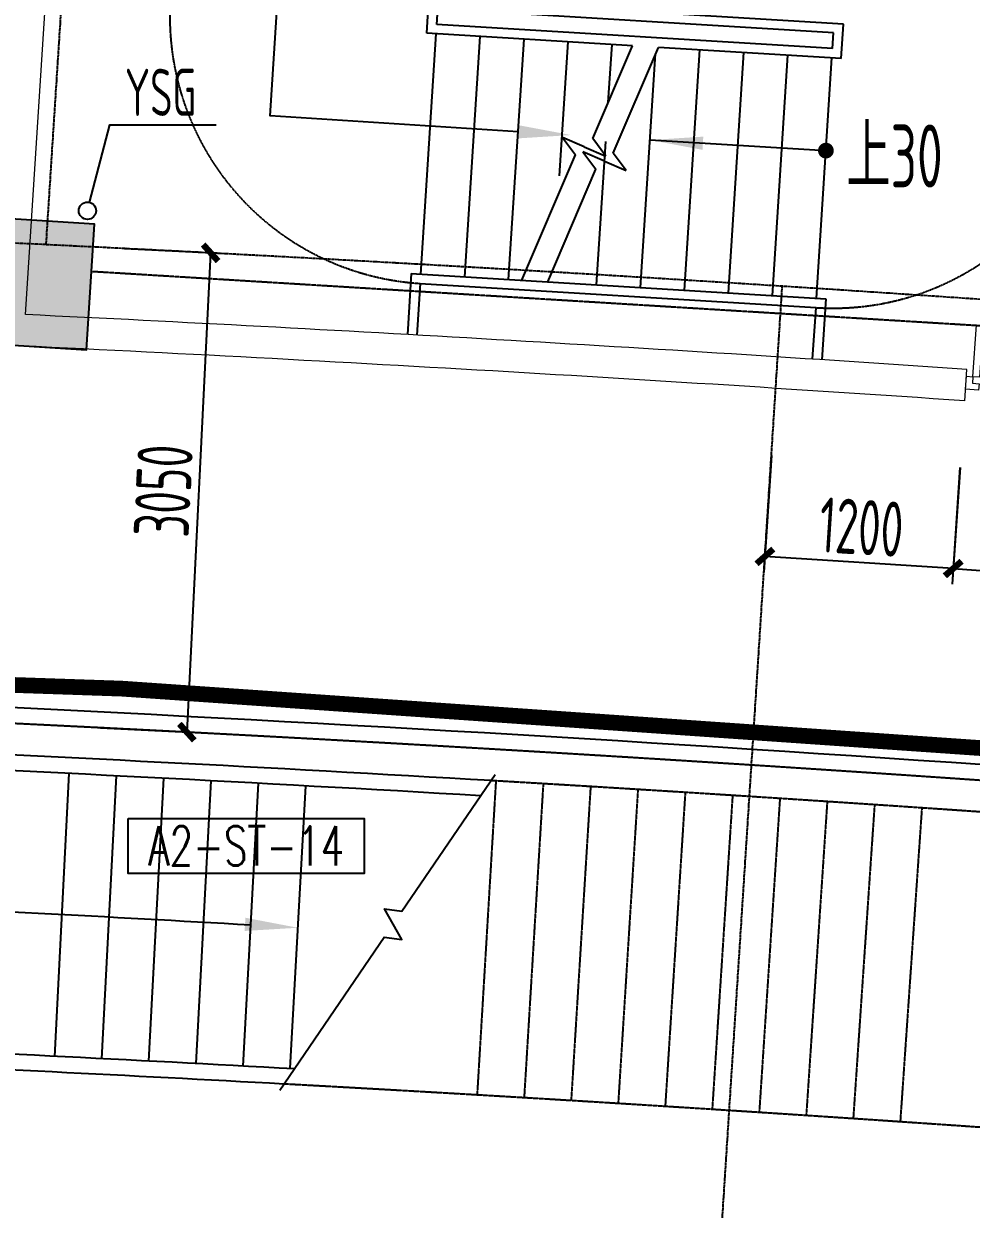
# Model space of a CAD drawing. Header units: millimetres. Extents: x 11515858 to 24947533, y -12764720 to -6305528.
# Drawn here: x 11793209 to 11799232, y -6399865 to -6392330 of the extents above; entities that cross this region are included whole.
import ezdxf
from ezdxf.enums import TextEntityAlignment as Align

# ---------------------------------------------------------------- set-up
doc = ezdxf.new("R2010")
doc.units = ezdxf.units.MM
doc.header["$LTSCALE"] = 10
for name, pattern in [('A2-RG-AXIS$0$CENTER', [2, 1.25, -0.25, 0.25, -0.25]), ('A2-RG-AXIS$0$DOTE', [2.4200000000000004, 2, -0.2, 0.02, -0.2]), ('A2-RI-F3$0$DASHDOT2', [0.5, 0.25, -0.125, 0, -0.125]), ('A2-RI-F3$0$DASHED2', [0.375, 0.25, -0.125]), ('A2-RI-F3$0$HIDDEN', [0.375, 0.25, -0.125]), ('A2-RI-F3$0$HIDDEN2', [0.1875, 0.125, -0.0625]), ('A2-RV-F3$0$HIDDEN', [0.375, 0.25, -0.125]), ('A2-RV-F3$0$HIDDEN2', [0.1875, 0.125, -0.0625])]:
    doc.linetypes.add(name, pattern=pattern)
for name, color, linetype in [('A2-RB-F3$0$$34$A-DIMS-100', 1, 'Continuous'), ('A2-RB-F3$0$A-DIMS-100', 1, 'Continuous'), ('A2-RG-AXIS$0$A-GRID', 1, 'A2-RG-AXIS$0$CENTER'), ('A2-RI-F3$0$$1$A-SYMB-NUMB-T', 4, 'Continuous'), ('A2-RI-F3$0$$3$A-SYMB', 4, 'Continuous'), ('A2-RI-F3$0$A-DOOR-ROLL', 2, 'A2-RI-F3$0$DASHED2'), ('A2-RI-F3$0$A-ROOF-DRAN', 175, 'Continuous'), ('A2-RI-F3$0$A-STRS-HRAL', 80, 'Continuous'), ('A2-RI-F3$0$A-SYMB-AREA', 4, 'Continuous'), ('A2-RI-F3$0$A-SYMB-NAME', 4, 'Continuous'), ('A2-RI-F3$0$an-flor-abov', 2, 'A2-RI-F3$0$HIDDEN2'), ('A2-RS-F3$0$A-HATH-GRAY', 8, 'Continuous'), ('A2-RS-F3$0$A-WALL-CONC', 6, 'Continuous'), ('A2-RV-F3$0$A-HATH', 9, 'Continuous'), ('A2-RV-F3$0$A-STRS', 50, 'Continuous'), ('A2-RV-F3$0$A-STRS-HRAL', 80, 'Continuous'), ('A2-RV-F3$0$A-SYMB', 4, 'Continuous'), ('A2-RV-F3$0$A-SYMB-AREA', 4, 'Continuous'), ('A2-RV-F3$0$A-SYMB-NAME', 4, 'Continuous'), ('A2-RV-F3$0$an-flor-abov', 2, 'A2-RV-F3$0$HIDDEN2'), ('A2-RV-F3$0$an-flor-strs-trds', 1, 'Continuous'), ('A2-RV-F3$0$AUDIT_D_120618114340-210', 80, 'Continuous'), ('A2-RV-F3$0$AUDIT_D_120618114340-341', 1, 'Continuous'), ('A2-RV-F3$0$AUDIT_D_120618114340-408', 50, 'Continuous')]:
    doc.layers.add(name, color=color, linetype=linetype)
doc.layers.add('A2-RI-F3$0$A-DOOR', color=32, linetype='Continuous', lineweight=5)
doc.layers.add('A2-RI-F3$0$A-WALL', color=7, linetype='Continuous', lineweight=5)
doc.styles.add('A2-RB-F3$0$$0$XD2008', font='hzs.shx', dxfattribs={"width": 0.7, "bigfont": 'hztxt.shx'})
doc.styles.add('A2-RB-F3$0$XD2008', font='hzs.shx', dxfattribs={"width": 0.7, "bigfont": 'hztxt.shx'})
doc.styles.add('A2-RI-F3$0$$1$ECADI-TXT', font='simplex.shx', dxfattribs={"bigfont": 'hztxt.shx'})
doc.styles.add('A2-RI-F3$0$ECADI', font='hzs.shx', dxfattribs={"width": 0.7, "bigfont": 'hztxt.shx'})
doc.styles.add('A2-RV-F3$0$ECADI', font='hzs.shx', dxfattribs={"width": 0.7, "bigfont": 'hztxt.shx'})
doc.dimstyles.new('A2-RB-F3$0$$0$XD100$0', dxfattribs={"dimscale": 100, "dimtxt": 3.5, "dimasz": 1, "dimexe": 1, "dimexo": 2, "dimgap": 0.5, "dimtad": 1, "dimdec": 0, "dimdsep": 46, "dimtxsty": 'A2-RB-F3$0$$0$XD2008', "dimblk1": 'A2-RB-F3$0$$20$_ArchTick', "dimblk2": 'A2-RB-F3$0$$20$_ArchTick', "dimsah": 1, "dimcen": 2.5, "dimclrt": 4, "dimaunit": 1, "dimadec": 0, "dimazin": 0, "dimtfac": 1, "dimtdec": 0, "dimtix": 1, "dimtmove": 2, "dimatfit": 3, "dimfxl": 0, "dimtolj": 1, "dimtzin": 0, "dimarcsym": 0})
doc.dimstyles.new('A2-RB-F3$0$XD100$0', dxfattribs={"dimscale": 100, "dimtxt": 3.5, "dimasz": 1, "dimexe": 1, "dimexo": 2, "dimgap": 0.5, "dimtad": 1, "dimdec": 0, "dimdsep": 46, "dimtxsty": 'A2-RB-F3$0$XD2008', "dimblk1": 'A2-RB-F3$0$_ArchTick', "dimblk2": 'A2-RB-F3$0$_ArchTick', "dimsah": 1, "dimcen": 2.5, "dimclrt": 4, "dimaunit": 1, "dimadec": 0, "dimazin": 0, "dimtfac": 1, "dimtdec": 0, "dimtix": 1, "dimtmove": 1, "dimatfit": 3, "dimfxl": 0, "dimtolj": 1, "dimtzin": 0, "dimarcsym": 0})

# ---------------------------------------------------------------- blocks, each defined once
blk = doc.blocks.new('A2-RG-AXIS')
at = {"layer": 'A2-RG-AXIS$0$A-GRID', "linetype": 'A2-RG-AXIS$0$DOTE'}
for p, q in [((11795338.906983, -6362795.822334798), (11793349.69416508, -6393734.175850462)), ((11797087.89482612, -6408668.24696506), (11798031.09780352, -6393998.551048053))]:
    blk.add_line(p, q, dxfattribs=at)
for radius, end in [(308699.9999999902, 95.4076440106419), (304099.9999999902, 95.40764399720393), (300799.9999999902, 95.40764398384447)]:
    blk.add_arc((11778730.70926435, -6694178.721949182), radius, 75.58928463849298, end, dxfattribs=at)
blk = doc.blocks.new('A2-RV-F3$0$5erhfh')
at = {"layer": 'A2-RV-F3$0$A-SYMB-AREA', "style": 'A2-RV-F3$0$ECADI', "width": 0.7}
blk.add_attdef('340M2', text='', height=2.5, dxfattribs=at).set_placement((0, 1.25), align=Align.MIDDLE_LEFT)
at = {"layer": 'A2-RV-F3$0$A-SYMB-NAME', "style": 'A2-RV-F3$0$ECADI', "width": 0.7}
blk.add_attdef('CHINESENAME', (-12.29193252821193, 3.0875), '', height=4.5, dxfattribs=at)
blk = doc.blocks.new('A2-RV-F3')
at = {"layer": 'A2-RV-F3$0$A-HATH', "linetype": 'A2-RV-F3$0$HIDDEN'}
blk.add_line((11793637.84763559, -6393903.058200855), (11800622.51467839, -6394329.646561562), dxfattribs=at)
at = {"layer": 'A2-RV-F3$0$A-STRS'}
for points in [[(11793407.11641298, -6398893.230947425), (11793498.25730666, -6397095.538948983)], [(11793706.2779469, -6398908.251808869), (11793799.24047029, -6397110.653089937)], [(11794005.42441059, -6398923.575770384), (11794100.20846823, -6397126.072176848)], [(11794304.555497, -6398939.202817158), (11794401.16099156, -6397141.796194809)], [(11794603.6708991, -6398955.132934073), (11794702.09773137, -6397157.8251286)], [(11794902.77030988, -6398971.366105696), (11795003.0183788, -6397174.158962689)]]:
    blk.add_lwpolyline(points, dxfattribs=at)
at = {"layer": 'A2-RV-F3$0$A-STRS-HRAL'}
for radius, start, end in [(297553.7971884107, 86.63817097878773, 87.44669571004385), (297453.7971884107, 86.64971277371818, 87.46578376458206), (295653.7971884107, 86.8590424963349, 87.46273466473374), (295553.7971884107, 86.87076030740022, 87.44317749654103)]:
    blk.add_arc((11778730.63735657, -6694182.527662413), radius, start, end, dxfattribs=at)
at = {"layer": 'A2-RV-F3$0$A-SYMB', "linetype": 'A2-RV-F3$0$HIDDEN'}
for centre, start, end in [((11795837.86461415, -6392284.079103478), 86.32117356337803, 266.3211735636912), ((11798353.19067643, -6392437.702578295), 266.3211735638185, 86.32117356381858)]:
    blk.add_arc(centre, 1700.008106574421, start, end, dxfattribs=at)
at = {"layer": 'A2-RV-F3$0$an-flor-abov', "ltscale": 2}
for points in [[(11796093.02790165, -6399139.150466707), (11796212.50786544, -6397142.721534088)], [(11796391.94160087, -6399156.892564583), (11796513.44456827, -6397160.585730654)], [(11796690.8374732, -6399174.937515552), (11796814.36331945, -6397178.754830247)], [(11796989.71521186, -6399193.285302013), (11797115.26381009, -6397197.228815136)], [(11797288.57451005, -6399211.935906055), (11797416.14573137, -6397216.007667284)], [(11797587.41506099, -6399230.889309456), (11797717.00877439, -6397235.091368334)], [(11797886.23655794, -6399250.145493679), (11798017.85263035, -6397254.479899618)], [(11798185.03869415, -6399269.704439881), (11798318.67699041, -6397274.173242156)], [(11798483.82116292, -6399289.56612891), (11798619.48154581, -6397294.171376658)], [(11798782.58365754, -6399309.730541297), (11798920.26598776, -6397314.474283515)]]:
    blk.add_lwpolyline(points, dxfattribs=at)
for radius, start, end in [(297553.7971884107, 85.14196088902503, 86.63817097880307), (295553.7971884107, 85.1423476688967, 86.870760307382)]:
    blk.add_arc((11778730.63735657, -6694182.527662413), radius, start, end, dxfattribs=at)
at = {"layer": 'A2-RV-F3$0$an-flor-strs-trds'}
blk.add_lwpolyline([(11794837.25959761, -6399109.28177439), (11795501.01220381, -6398135.901234335), (11795611.8008936, -6398150.930080451), (11795502.90061964, -6397955.633561458), (11795613.68930942, -6397970.662407571), (11796206.35116385, -6397101.53509936)], dxfattribs=at)
at = {"layer": 'A2-RV-F3$0$AUDIT_D_120618114340-210'}
for p, q in [((11795770.91786597, -6392390.195428886), (11795785.0339308, -6392170.647374507)), ((11798420.13742461, -6392331.586252884), (11795785.0339308, -6392170.647374507)), ((11795834.6564131, -6392333.976458606), (11795841.07281521, -6392234.18174835)), ((11798356.39887748, -6392387.805223166), (11795841.07281521, -6392234.18174835)), ((11797079.03189564, -6392470.088459739), (11795770.91786597, -6392390.195428886)), ((11798349.98247537, -6392487.599933423), (11795834.6564131, -6392333.976458606)), ((11798349.98247537, -6392487.599933423), (11798356.39887748, -6392387.805223166)), ((11798406.02135978, -6392551.134307266), (11798420.13742461, -6392331.586252884)), ((11798406.02135978, -6392551.134307266), (11797243.4157624, -6392480.128200189)), ((11795672.74721586, -6393917.049796009), (11795647.79979883, -6394305.05856027)), ((11795672.74721586, -6393917.049796009), (11798307.94938118, -6394077.994700746)), ((11795728.78610027, -6393980.584169851), (11795707.6761627, -6394308.908371814)), ((11795728.78610027, -6393980.584169851), (11798244.11066885, -6394134.20755344)), ((11798244.11066885, -6394134.20755344), (11798222.05763523, -6394462.175754676)), ((11798307.94938118, -6394077.994700746), (11798281.92750314, -6394466.125301152))]:
    blk.add_line(p, q, dxfattribs=at)
at = {"layer": 'A2-RV-F3$0$AUDIT_D_120618114340-341', "extrusion": (-1.873468416017189e-08, -5.012919393421592e-08, -0.9999999999999986)}
for p, q in [((11796826.44094769, -6393059.935436569, -3.628239129138677e-06), (11797079.03189564, -6392470.088459738, -3.79290042537785e-05)), ((11796955.92229143, -6393151.479078306, -3.628239129138677e-06), (11797243.4157624, -6392480.128200189, -4.266861687281243e-05)), ((11796771.5899733, -6393111.813857981), (11796633.70124435, -6393052.765585934, -3.767404950227871e-07)), ((11796633.70124435, -6393052.765585934, -3.767404950227871e-07), (11796716.73899889, -6393163.692279386, 3.62823912880561e-06)), ((11796909.47870223, -6393170.862130024, 3.767404948007425e-07), (11796826.44094769, -6393059.935436569, -3.628239129138677e-06)), ((11796901.07131704, -6393203.357499718), (11796763.18258809, -6393144.309227671, -3.767404950227871e-07)), ((11796763.18258809, -6393144.309227671, -3.767404950227871e-07), (11796846.22034264, -6393255.235921123, 3.62823912880561e-06)), ((11796771.5899733, -6393111.813857981), (11796909.47870223, -6393170.862130024, 3.767404948007425e-07)), ((11797038.96004598, -6393262.40577176, 3.767404948007425e-07), (11796955.92229143, -6393151.479078306, -3.628239129138677e-06)), ((11796375.74145343, -6393959.985151059, 4.993424023503328e-05), (11796716.73899889, -6393163.692279386, 3.62823912880561e-06)), ((11796901.07131704, -6393203.357499718), (11797038.96004598, -6393262.40577176, 3.767404948007425e-07)), ((11796540.12532019, -6393970.02489151, 4.519462761588981e-05), (11796846.22034264, -6393255.235921123, 3.62823912880561e-06))]:
    blk.add_line(p, q, dxfattribs=at)
at = {"layer": 'A2-RV-F3$0$AUDIT_D_120618114340-341', "extrusion": (0, 0, -1)}
blk.add_line((11797190.36504375, -6393067.883962923, 5.357170654032903e-05), (11798308.27593596, -6393136.264394405), dxfattribs=at)
at = {"layer": 'A2-RV-F3$0$AUDIT_D_120618114340-341'}
blk.add_lwpolyline([(11796351.91122085, -6393016.779469548), (11794775.80481481, -6392915.44210963), (11794882.07867233, -6391262.558042357), (11798414.14629833, -6391489.655912696)], dxfattribs=at)
at = {"layer": 'A2-RV-F3$0$AUDIT_D_120618114340-341', "extrusion": (0, 0, -1), "const_width": 49.99999999999999}
blk.add_lwpolyline([(-11798283.32257772, -6393134.737989278, -1), (-11798333.22929419, -6393137.790799527, -1)], format="xyb", close=True, dxfattribs=at)
at = {"layer": 'A2-RV-F3$0$AUDIT_D_120618114340-341'}
blk.add_arc((11777640.70146744, -6694120.866445608), 296550.0000012753, 86.7114921095183, 87.23403340309086, dxfattribs=at)
at = {"layer": 'A2-RV-F3$0$AUDIT_D_120618114340-341', "extrusion": (0, 0, -1)}
for points in [[(-11796349.34295764, -6393058.764910312), (-11796354.47948406, -6392974.794028784), (-11796688.02130317, -6393037.339433817)], [(-11797528.97362648, -6393047.463283848), (-11797523.83710006, -6393131.434165376), (-11797190.29528095, -6393068.888760343)], [(-11794618.56452135, -6398012.365031212), (-11794613.17482293, -6398096.320042971), (-11794951.91623256, -6398075.915872282)]]:
    blk.add_solid(points, dxfattribs=at)
at = {"layer": 'A2-RV-F3$0$AUDIT_D_120618114340-408'}
for p, q in [((11795732.63593162, -6393920.707497792), (11795830.80658174, -6392393.853130668)), ((11796012.11660521, -6393937.77677277), (11796110.28725532, -6392410.922405647)), ((11796291.59727879, -6393954.84604775), (11796389.76792891, -6392427.991680627)), ((11796614.51083697, -6393296.400905441), (11796669.2486025, -6392445.060955606)), ((11796925.10678758, -6392829.532297239), (11796948.72927608, -6392462.130230586)), ((11797130.03929955, -6394006.053872689), (11797225.45329645, -6392522.073908558)), ((11797409.51997314, -6394023.123147668), (11797507.69062326, -6392496.268780545)), ((11797689.00064672, -6394040.192422648), (11797787.17129684, -6392513.338055525)), ((11797968.48132031, -6394057.261697627), (11798066.65197043, -6392530.407330505)), ((11798247.96199389, -6394074.330972605), (11798346.13264401, -6392547.476605483)), ((11796850.55862596, -6393988.98459771), (11796909.09175776, -6393078.615074975))]:
    blk.add_line(p, q, dxfattribs=at)
ref = blk.add_blockref('A2-RV-F3$0$5erhfh', (11799668.71997194, -6393679.253293327), dxfattribs=dict(xscale=100, yscale=100, zscale=100))
ref.add_attrib('CHINESENAME', '上30', (11798439.52671914, -6393370.503293208), dxfattribs={"layer": 'A2-RV-F3$0$A-SYMB-NAME', "height": 400, "style": 'A2-RV-F3$0$ECADI', "width": 0.7})
blk = doc.blocks.new('A2-RB-F3$0$$20$_ArchTick')
at = {"color": 0, "linetype": 'ByBlock', "const_width": 0.4}
blk.add_lwpolyline([(-0.5, -0.5), (0.5, 0.5)], dxfattribs=at)
blk = doc.blocks.new('*D1051')
at = {"layer": 'A2-RB-F3$0$$34$A-DIMS-100', "color": 0, "lineweight": -2, "transparency": 16777216}
for p, q in [((11799162.17250272, -6395150.835799448), (11799110.48759115, -6395892.349453414)), ((11800459.02606555, -6395241.228958583), (11800407.34115398, -6395982.742612549)), ((11799117.4409109, -6395792.591489599), (11800414.29447373, -6395882.984648734))]:
    blk.add_line(p, q, dxfattribs=at)
at = {"layer": 'Defpoints', "color": 0, "transparency": 16777216}
for p in [(11799176.07914223, -6394951.31987182), (11800472.93270506, -6395041.713030954), (11800414.29447373, -6395882.984648734)]:
    blk.add_point(p, dxfattribs=at)
at = {"layer": 'A2-RB-F3$0$$34$A-DIMS-100', "color": 0, "lineweight": -2, "transparency": 16777216, "xscale": 100, "yscale": 100, "zscale": 100}
for p, rotation in [((11799117.4409109, -6395792.591489599), 176.0128239218682), ((11800414.29447373, -6395882.984648734), 356.0128239218682)]:
    blk.add_blockref('A2-RB-F3$0$$20$_ArchTick', p, dxfattribs=dict(at, rotation=rotation))
at = {"layer": 'A2-RB-F3$0$$34$A-DIMS-100', "color": 4, "transparency": 16777216, "insert": (11799781.51266176, -6395613.332650585), "char_height": 350, "attachment_point": 5, "rotation": 356.0128239218682, "style": 'A2-RB-F3$0$$0$XD2008'}
blk.add_mtext('\\A1;1300', dxfattribs=at)
blk = doc.blocks.new('*D1052')
at = {"layer": 'A2-RB-F3$0$$34$A-DIMS-100', "color": 0, "lineweight": -2, "transparency": 16777216}
for p, q in [((11797961.97190237, -6395073.670586748), (11797914.28736215, -6395815.439997686)), ((11799159.25775814, -6395150.637936305), (11799111.57321792, -6395892.407347242)), ((11799117.98846161, -6395792.613336158), (11797920.70260584, -6395715.645986602))]:
    blk.add_line(p, q, dxfattribs=at)
at = {"layer": 'Defpoints', "color": 0, "transparency": 16777216}
for p in [(11797974.80238975, -6394874.082564579), (11799172.08824552, -6394951.049914137), (11797920.70260584, -6395715.645986602)]:
    blk.add_point(p, dxfattribs=at)
at = {"layer": 'A2-RB-F3$0$$34$A-DIMS-100', "color": 0, "lineweight": -2, "transparency": 16777216, "xscale": 100, "yscale": 100, "zscale": 100}
for p, rotation in [((11797920.70260584, -6395715.645986602), 176.3218102171074), ((11799117.98846161, -6395792.613336158), 356.3218102171074)]:
    blk.add_blockref('A2-RB-F3$0$$20$_ArchTick', p, dxfattribs=dict(at, rotation=rotation))
at = {"layer": 'A2-RB-F3$0$$34$A-DIMS-100', "color": 4, "transparency": 16777216, "insert": (11798533.77983204, -6395529.593136438), "char_height": 350, "attachment_point": 5, "rotation": 356.32181021710744, "style": 'A2-RB-F3$0$$0$XD2008'}
blk.add_mtext('\\A1;1200', dxfattribs=at)
blk = doc.blocks.new('A2-RB-F3$0$_ArchTick')
at = {"color": 0, "linetype": 'ByBlock', "const_width": 0.4}
blk.add_lwpolyline([(-0.5, -0.5), (0.5, 0.5)], dxfattribs=at)
blk = doc.blocks.new('*D678')
at = {"layer": 'A2-RB-F3$0$A-DIMS-100', "color": 0, "lineweight": -2, "transparency": 16777216}
for p, q in [((11793849.12032962, -6393758.826391554), (11794497.08938186, -6393791.003052082)), ((11794397.21244872, -6393786.043392109), (11794245.94281954, -6396832.289852804)), ((11793697.85070044, -6396805.072852248), (11794345.81975268, -6396837.249512777))]:
    blk.add_line(p, q, dxfattribs=at)
at = {"layer": 'Defpoints', "color": 0, "transparency": 16777216}
for p in [(11793649.36646335, -6393748.907071607), (11793498.09683417, -6396795.153532302), (11794245.94281954, -6396832.289852804)]:
    blk.add_point(p, dxfattribs=at)
at = {"layer": 'A2-RB-F3$0$A-DIMS-100', "color": 0, "lineweight": -2, "transparency": 16777216, "xscale": 100, "yscale": 100, "zscale": 100}
for p, rotation in [((11794397.21244872, -6393786.043392109), 87.1571578626496), ((11794245.94281954, -6396832.289852804), 267.1571578626496)]:
    blk.add_blockref('A2-RB-F3$0$_ArchTick', p, dxfattribs=dict(at, rotation=rotation))
at = {"layer": 'A2-RB-F3$0$A-DIMS-100', "color": 4, "transparency": 16777216, "insert": (11794096.85453457, -6395298.007387515), "char_height": 350, "attachment_point": 5, "rotation": 87.15715786264958, "style": 'A2-RB-F3$0$XD2008'}
blk.add_mtext('\\A1;3050', dxfattribs=at)
blk = doc.blocks.new('A2-RI-F3$0$SERSRHRHDTRJ')
at = {"layer": 'A2-RI-F3$0$A-DOOR'}
for p, q in [((11800475.38409623, -6393800.047413971), (11800415.36560299, -6394655.451357866)), ((11800456.92337815, -6394658.461742839), (11800516.94187169, -6393803.057799296)), ((11800516.94187169, -6393803.057799296), (11800475.38409623, -6393800.047413971)), ((11800431.43091927, -6393945.83894666), (11800419.84674787, -6394105.756155106)), ((11800466.58443766, -6393948.385416894), (11800431.43091927, -6393945.83894666)), ((11800543.29573122, -6393953.9422721), (11800508.14221313, -6393951.395802219)), ((11800543.29573122, -6393953.9422721), (11800531.71155991, -6394113.859480469)), ((11800455.00026636, -6394108.302625263), (11800419.84674787, -6394105.756155106)), ((11800531.71155991, -6394113.859480469), (11800496.5580416, -6394111.31301016)), ((11799243.03638925, -6394573.239323981), (11799266.06948483, -6394243.86296908)), ((11799266.06948483, -6394243.86296908), (11799307.63464619, -6394246.769596335)), ((11799307.63464619, -6394246.769596335), (11799284.60155026, -6394576.145951542)), ((11799195.6579735, -6394653.463018885), (11799201.47122788, -6394570.332696724)), ((11799201.47122788, -6394570.332696724), (11799243.03638925, -6394573.239323981)), ((11799243.03638925, -6394573.239323981), (11799240.12976184, -6394614.804485171)), ((11799284.60155026, -6394576.145951542), (11799243.03638925, -6394573.239323981)), ((11799278.78829588, -6394659.276273704), (11799195.6579735, -6394653.463018885)), ((11799195.6579735, -6394653.463018885), (11799195.6579735, -6394653.463018885)), ((11799240.12976184, -6394614.804485171), (11799281.69492321, -6394617.711112428)), ((11799281.69492321, -6394617.711112428), (11799278.78829588, -6394659.276273704)), ((11800415.36560299, -6394655.451357866), (11800456.92337815, -6394658.461742839)), ((11800456.92337815, -6394658.461742839), (11800453.912993, -6394700.019518152)), ((11800498.48115361, -6394661.472128163), (11800456.92337815, -6394658.461742839)), ((11800492.46038292, -6394744.587678512), (11800498.48115361, -6394661.472128163)), ((11800412.35521753, -6394697.009132828), (11800409.3448323, -6394738.566908214)), ((11800409.3448323, -6394738.566908214), (11800492.46038292, -6394744.587678512)), ((11800453.912993, -6394700.019518152), (11800412.35521753, -6394697.009132828)), ((11800492.46038292, -6394744.587678512), (11800492.46038292, -6394744.587678512))]:
    blk.add_line(p, q, dxfattribs=at)
for centre, radius, start, end in [((11800532.57455108, -6394751.169689783), 952.8401396200915, 93.44102037004109, 175.7216290620873), ((11799135.23589122, -6394659.849070213), 447.6114190251209, 357.408767530166, 67.34677845341088)]:
    blk.add_arc(centre, radius, start, end, dxfattribs=at)
blk = doc.blocks.new('A2-RI-F3$0$5erhfh')
at = {"layer": 'A2-RI-F3$0$A-SYMB-AREA', "style": 'A2-RI-F3$0$ECADI', "width": 0.7}
blk.add_attdef('340M2', text='', height=2.5, dxfattribs=at).set_placement((0, 1.25), align=Align.MIDDLE_LEFT)
at = {"layer": 'A2-RI-F3$0$A-SYMB-NAME', "style": 'A2-RI-F3$0$ECADI', "width": 0.7}
blk.add_attdef('CHINESENAME', (-12.29193252821193, 3.0875), '', height=4.5, dxfattribs=at)
blk = doc.blocks.new('A2-RI-F3$0$ysg')
at = {"layer": 'A2-RI-F3$0$A-ROOF-DRAN'}
blk.add_lwpolyline([(42279.02084051818, -21425.05163535569), (42407.68317255937, -20931.86925465148), (43083.79143471457, -20931.86925465148)], dxfattribs=at)
blk.add_circle((42265.13702403381, -21478.2704256447), 55, dxfattribs=at)
ref = blk.add_blockref('A2-RI-F3$0$5erhfh', (43732.1143596489, -21184.08018450998), dxfattribs=dict(at, xscale=100, yscale=100, zscale=100))
ref.add_attrib('CHINESENAME', 'YSG', (42502.921106847, -20875.33018439077), dxfattribs={"layer": 'A2-RI-F3$0$A-SYMB-NAME', "height": 300, "style": 'A2-RI-F3$0$ECADI', "width": 0.7})
blk = doc.blocks.new('A2-RI-F3$0$$1$ECADI-TAG-CODE')
at = {"layer": 'A2-RI-F3$0$$1$A-SYMB-NUMB-T', "color": 1}
blk.add_lwpolyline([(1.793912929315411e-08, 3.499999970167053), (15.00000001793913, 3.499999970167053), (15.00000001793913, -2.983294677960657e-08), (1.793912929315411e-08, -2.983294677960657e-08)], close=True, dxfattribs=at)
at = {"layer": 'A2-RI-F3$0$$1$A-SYMB-NUMB-T', "style": 'A2-RI-F3$0$$1$ECADI-TXT', "width": 0.7}
blk.add_attdef('CODE', text='', height=2.5, dxfattribs=at).set_placement((7.500000017939129, 1.749999970167053), align=Align.MIDDLE_CENTER)
blk = doc.blocks.new('A2-RI-F3')
at = {"layer": 'A2-RI-F3$0$A-DOOR-ROLL', "linetype": 'A2-RI-F3$0$DASHDOT2', "const_width": 100}
blk.add_lwpolyline([(11803730.49889922, -6402347.584463837), (11804167.05503746, -6397271.19808185, 0.02634649574366578), (11773123.78423419, -6396216.160799145), (11773213.32622962, -6401330.705598423)], format="xyb", dxfattribs=at)
at = {"layer": 'A2-RI-F3$0$A-STRS-HRAL'}
for radius, start, end in [(297853.7971884107, 82.23787854594741, 87.46645633742743), (297753.7971884107, 82.25711475550092, 87.44704493180079)]:
    blk.add_arc((11778730.63735657, -6694182.527662413), radius, start, end, dxfattribs=at)
at = {"layer": 'A2-RI-F3$0$A-WALL'}
for p, q in [((11793220.9218796, -6394178.461552033), (11794299.42090845, -6377404.497539671)), ((11799190.52545889, -6394726.858670183), (11799204.47728728, -6394527.345641776))]:
    blk.add_line(p, q, dxfattribs=at)
for radius, start, end in [(300349.9999999704, 86.09132389268946, 87.23472472928572), (300149.9999999704, 86.09138486628446, 87.31570077169022)]:
    blk.add_arc((11778730.70926435, -6694178.721949165), radius, start, end, dxfattribs=at)
at = {"layer": 'A2-RI-F3$0$an-flor-abov', "ltscale": 2}
blk.add_arc((11778730.63735657, -6694182.527662413), 297753.7971884107, 85.14192249681645, 91.03959279301243, dxfattribs=at)
at = {"linetype": 'A2-RI-F3$0$HIDDEN', "ltscale": 3}
blk.add_blockref('A2-RG-AXIS', (0, 0), dxfattribs=at)
blk.add_blockref('A2-RI-F3$0$ysg', (11751349.27291025, -6372040.322830725))
at = {"layer": 'A2-RI-F3$0$$3$A-SYMB', "xscale": 100.0000000093132, "yscale": 100.0000000093132, "zscale": 100.0000000093132}
blk.add_blockref('A2-RI-F3$0$$1$ECADI-TAG-CODE', (11793874.0040947, -6397730.466442834), dxfattribs=at).add_auto_attribs({'CODE': 'A2-ST-14'})
at = {"layer": 'A2-RI-F3$0$A-DOOR'}
blk.add_blockref('A2-RI-F3$0$SERSRHRHDTRJ', (0, 0), dxfattribs=at)
blk = doc.blocks.new('A2-RS-F3')
at = {"layer": 'A2-RS-F3$0$A-HATH-GRAY', "ltscale": 3}
h = blk.add_hatch(color=256, dxfattribs=at)
h.paths.add_polyline_path([(11780370.89755086, -6378132.782792893), (11781370.87417263, -6378139.55443527), (11781379.67800279, -6376839.580863897), (11780379.70138101, -6376832.809221519)])
h.paths.add_polyline_path([(11771295.27564643, -6378216.197546514), (11772295.03483666, -6378194.253035512), (11772266.5069368, -6376894.564468444), (11771266.73910292, -6376916.115187177)])
h.paths.add_polyline_path([(11789445.17112454, -6378310.198236045), (11790444.54168875, -6378345.673232787), (11790490.65924199, -6377046.489880169), (11789491.30265092, -6377010.621244233)])
h.paths.add_polyline_path([(11794061.0047061, -6377995.566527516), (11794659.76819639, -6378034.064633409), (11794711.10463453, -6377235.625744862), (11794112.34099576, -6377197.127629422)])
h.paths.add_polyline_path([(11762225.78675684, -6378559.980374771), (11763224.50359892, -6378509.337805177), (11763158.64822897, -6377210.610911016), (11762159.93138714, -6377261.253480596)])
h.paths.add_polyline_path([(11756037.94498854, -6378647.01814434), (11756835.42480313, -6378583.579123507), (11756756.11594025, -6377586.650439977), (11755958.63612566, -6377650.089460809)])
h.paths.add_polyline_path([(11801644.36177372, -6378461.795606661), (11802243.12541249, -6378500.293722101), (11802294.45800298, -6377701.854586166), (11801695.69264424, -6377663.356360138)])
h.paths.add_polyline_path([(11751541.31840326, -6379498.702455024), (11752338.78286353, -6379435.26465562), (11752219.84924088, -6377939.956459403), (11751422.36767903, -6378003.395619228)])
h.paths.add_polyline_path([(11807663.938267, -6379405.663604804), (11808460.48668476, -6379479.897142787), (11808571.83602485, -6378285.07346441), (11807775.31205818, -6378210.58898552)])
h.paths.add_polyline_path([(11816584.79090101, -6380403.180904732), (11817577.33728926, -6380525.051795942), (11817735.76549338, -6379234.740036699), (11816743.21910513, -6379112.869145487)])
h.paths.add_polyline_path([(11825579.43333334, -6381618.61778286), (11826568.15095204, -6381768.411835417), (11826762.88505011, -6380483.080985126), (11825774.1674314, -6380333.286932572)])
h.paths.add_polyline_path([(11793833.19719825, -6381538.642010352), (11794431.96253365, -6381577.140599572), (11794483.29897179, -6380778.701711025), (11793884.53533302, -6380740.203595584)])
h.paths.add_polyline_path([(11801416.57157933, -6382004.630992735), (11802015.33521809, -6382043.129108172), (11802066.67260773, -6381244.675421046), (11801467.90709214, -6381206.179634506)])
h.paths.add_polyline_path([(11834536.38714455, -6383084.909703042), (11835520.39295434, -6383263.035534266), (11835751.95442764, -6381983.822661661), (11834767.94861785, -6381805.696830438)])
h.paths.add_polyline_path([(11843441.66666962, -6384836.765730232), (11844420.1516999, -6385043.070307644), (11844688.34843555, -6383771.036819221), (11843709.86340527, -6383564.73224181)])
h.paths.add_polyline_path([(11849706.83636043, -6386047.736931622), (11850486.43372208, -6386227.435516321), (11850720.76188103, -6385255.226828801), (11849941.16451938, -6385075.5282441)])
h.paths.add_polyline_path([(11756683.39986626, -6386771.73012858), (11757480.73275718, -6386706.432825881), (11757402.3493593, -6385711.295398135), (11756604.86865006, -6385774.734490136)])
h.paths.add_polyline_path([(11752167.79794693, -6387373.911853275), (11752965.26716919, -6387310.473653751), (11752846.31887602, -6385815.197344893), (11752048.83909802, -6385878.636362814)])
h.paths.add_polyline_path([(11854131.93342455, -6387106.544216941), (11854911.53078619, -6387286.24280164), (11855145.85894511, -6386314.034114113), (11854366.2615835, -6386134.335529419)])
h.paths.add_polyline_path([(11793236.40739371, -6390820.55180971), (11793835.1729093, -6390859.047596249), (11793886.50367045, -6390060.697002236), (11793287.73815487, -6390022.201215696)])
h.paths.add_polyline_path([(11800819.82429774, -6391285.87943023), (11801418.58965648, -6391324.377656254), (11801469.92437464, -6390525.938657123), (11800871.16073588, -6390487.440541684)])
h.paths.add_polyline_path([(11847832.22910198, -6393825.331696717), (11848611.82641846, -6394005.030468771), (11848846.15462257, -6393032.821593896), (11848066.55726093, -6392853.123009195)])
h.paths.add_polyline_path([(11780263.22846494, -6394032.416479454), (11781263.20557429, -6394039.182631473), (11781272.00815791, -6392739.216306193), (11780272.03428096, -6392732.050787436)])
h.paths.add_polyline_path([(11771644.19337135, -6394112.368671072), (11772643.95256158, -6394090.42416007), (11772615.42466172, -6392790.735593002), (11771615.65682784, -6392812.286311734)])
h.paths.add_polyline_path([(11788881.00389713, -6394200.186132187), (11789880.37446134, -6394235.661128929), (11789926.49201458, -6392936.47777631), (11788927.13542351, -6392900.609140375)])
h.paths.add_polyline_path([(11793008.60330553, -6394363.630148089), (11793607.36694429, -6394402.128263529), (11793658.70338243, -6393603.689374982), (11793059.93974367, -6393565.191259542)])
h.paths.add_polyline_path([(11763031.00361343, -6394439.578159787), (11764029.72045525, -6394388.935590206), (11763963.86508529, -6393090.208696045), (11762965.14821984, -6393140.851266822)])
h.paths.add_polyline_path([(11757322.63369773, -6394796.642427704), (11758119.96658747, -6394731.345125102), (11758040.8090929, -6393736.271379213), (11757243.32838366, -6393799.710471213)])
h.paths.add_polyline_path([(11800592.0339871, -6394828.716624237), (11801190.79762586, -6394867.214739674), (11801242.13578398, -6394068.775961717), (11800643.37042524, -6394030.277735691)])
h.paths.add_polyline_path([(11852257.37197134, -6394883.948939756), (11853036.96933298, -6395063.647524455), (11853271.29749193, -6394091.438836934), (11852491.70013029, -6393911.740252233)])
h.paths.add_polyline_path([(11752786.32793951, -6395149.47954925), (11753583.80864874, -6395086.040457249), (11753464.86035124, -6393590.764127428), (11752667.379642, -6393654.203219429)])
h.paths.add_polyline_path([(11806188.54669958, -6395237.063407816), (11806985.09511734, -6395311.296945799), (11807096.44551313, -6394116.473366143), (11806299.92049076, -6394041.988788532)])
h.paths.add_polyline_path([(11814655.74438135, -6396185.997153974), (11815648.35495819, -6396307.344134583), (11815806.10207776, -6395016.948932264), (11814813.49150092, -6394895.601951655)])
h.paths.add_polyline_path([(11823197.50040783, -6397340.424610198), (11824186.21886505, -6397490.213128009), (11824380.9531505, -6396204.88311268), (11823392.23469328, -6396055.094594865)])
h.paths.add_polyline_path([(11831681.58349066, -6398728.63425007), (11832662.96621463, -6398920.686832826), (11832912.63254052, -6397644.883942458), (11831931.24981655, -6397452.831359704)])
h.paths.add_polyline_path([(11840163.98328786, -6400382.520731646), (11841142.46809188, -6400588.826382169), (11841410.66622259, -6399316.793187883), (11840432.18141856, -6399110.487537359)])
edge = h.paths.add_edge_path()
edge.add_arc((11780719.10251, -6400485.439439259), 449.999988079071, 0, 360)
edge = h.paths.add_edge_path()
edge.add_arc((11772285.60305141, -6400549.445431401), 449.999988079071, 0, 360)
edge = h.paths.add_edge_path()
edge.add_arc((11789151.83263754, -6400663.663280121), 449.999988079071, 0, 360)
edge = h.paths.add_edge_path()
edge.add_arc((11763856.98280831, -6400855.585750488), 449.999988079071, 0, 360)
h.paths.add_polyline_path([(11845945.90122119, -6401651.554094728), (11846725.4625831, -6401831.244381424), (11846959.82680723, -6400859.04400699), (11846180.22944558, -6400679.345422289)])
edge = h.paths.add_edge_path()
edge.add_arc((11797575.54345276, -6401083.914876501), 449.999988079071, 0, 360)
edge = h.paths.add_edge_path()
edge.add_arc((11755440.6326134, -6401403.616570349), 450.5000114440918, 0, 360)
edge = h.paths.add_edge_path()
edge.add_arc((11805983.69034955, -6401745.883306344), 449.999988079071, 0, 360)
h.paths.add_polyline_path([(11850371.09177984, -6402709.973765338), (11851150.68914149, -6402889.672350037), (11851385.01730044, -6401917.463662516), (11850605.45593853, -6401737.773375819)])
edge = h.paths.add_edge_path()
edge.add_arc((11814369.38359124, -6402649.002032681), 449.999988079071, 0, 360)
edge = h.paths.add_edge_path()
edge.add_arc((11822725.677854, -6403792.543501194), 449.999988079071, 0, 360)
edge = h.paths.add_edge_path()
edge.add_arc((11831045.69198951, -6405175.540651114), 449.999988079071, 0, 360)
edge = h.paths.add_edge_path()
edge.add_arc((11839322.56812231, -6406796.880610892), 450.5000114440918, 0, 360)
edge = h.paths.add_edge_path()
edge.add_arc((11847549.46339929, -6408655.217578304), 450.5000114440918, 0, 360)
at = {"layer": 'A2-RS-F3$0$A-WALL-CONC'}
blk.add_3dface([(11793008.60330553, -6394363.630148089), (11793607.36694429, -6394402.128263529), (11793658.70338243, -6393603.689374982), (11793059.93974367, -6393565.191259542)], dxfattribs=at)
blk = doc.blocks.new('A2-RB-F3')
at = {"layer": 'A2-RB-F3$0$$34$A-DIMS-100'}
for p1, p2, distance, picture, middle in [((11799172.08824552, -6394951.049914136), (11797974.80238975, -6394874.082564579), 843.300527632461, '*D1052', (11798533.77983204, -6395529.593136438)), ((11799176.07914224, -6394951.31987182), (11800472.93270506, -6395041.713030955), -843.3127397678853, '*D1051', (11799781.51266176, -6395613.332650585))]:
    dim = blk.add_aligned_dim(p1=p1, p2=p2, distance=distance, dimstyle='A2-RB-F3$0$$0$XD100$0', dxfattribs=at)
    dim.commit()
    dim.dimension.update_dxf_attribs({"geometry": picture, "text_midpoint": middle})
at = {"layer": 'A2-RB-F3$0$A-DIMS-100'}
dim = blk.add_aligned_dim(p1=(11793649.36646335, -6393748.907071609), p2=(11793498.09683417, -6396795.153532303), distance=748.7674700025291, dimstyle='A2-RB-F3$0$XD100$0', dxfattribs=at)
dim.commit()
dim.dimension.update_dxf_attribs({"geometry": '*D678', "text_midpoint": (11794096.85453457, -6395298.007387515)})

msp = doc.modelspace()

# ---------------------------------------------------------------- block references
for name in ['A2-RB-F3', 'A2-RI-F3', 'A2-RG-AXIS', 'A2-RS-F3', 'A2-RV-F3']:
    msp.add_blockref(name, (0, 0))

doc.saveas('drawing.dxf')
